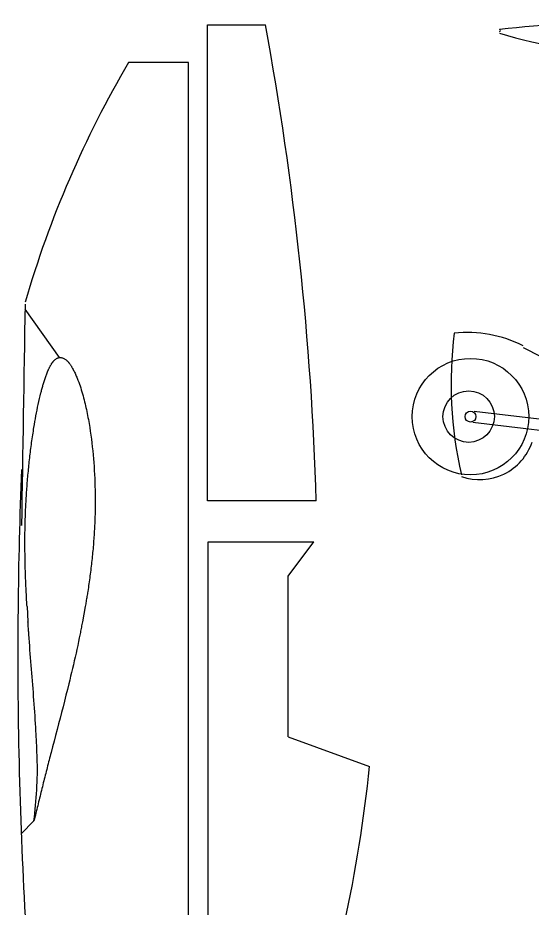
# Model space of a CAD drawing. Extents: x 0 to 123, y 0 to 85.
# Drawn here: x 2.07 to 17.24, y 55.6 to 81.84 of the extents above; entities that cross this region are included whole.
import ezdxf

# ---------------------------------------------------------------- set-up
doc = ezdxf.new("R2010")
doc.units = 0
doc.layers.add('LAYER1', color=1, linetype='CONTINUOUS')

msp = doc.modelspace()

# ---------------------------------------------------------------- linework, layer by layer
at = {"layer": 'LAYER1', "color": 7, "linetype": 'CONTINUOUS'}
for points in [[(7.66, 67.5996), (7.66, 81.63)], [(7.66, 81.63), (9.3737, 81.63)], [(7.1034, 80.5264), (5.3362, 80.5264)], [(7.1034, 38.7565), (7.1034, 80.5264)], [(3.2946, 71.8283), (2.2811, 73.2504)], [(16.9735, 72.1205), (19.1155, 71.0359)], [(2.3392, 64.4918), (2.3367, 64.537), (2.3342, 64.5822), (2.3318, 64.6273), (2.3293, 64.6725), (2.3269, 64.7177), (2.3244, 64.7629), (2.3221, 64.808), (2.3197, 64.8532), (2.3174, 64.8984), (2.3152, 64.9436), (2.313, 64.9888), (2.3108, 65.034), (2.3082, 65.0906), (2.3058, 65.1473), (2.3034, 65.2039), (2.3011, 65.2606), (2.2989, 65.3172), (2.2968, 65.3739), (2.2948, 65.4306), (2.293, 65.4873), (2.2912, 65.5439), (2.2895, 65.6006), (2.288, 65.6573), (2.2865, 65.714), (2.2852, 65.7705), (2.284, 65.827), (2.2829, 65.8836), (2.2818, 65.9401), (2.2809, 65.9967), (2.2802, 66.0532), (2.2795, 66.1097), (2.279, 66.1663), (2.2786, 66.2228), (2.2783, 66.2794), (2.2781, 66.3359), (2.278, 66.3924), (2.2781, 66.4489), (2.2783, 66.5053), (2.2787, 66.5617), (2.2792, 66.6181), (2.2798, 66.6746), (2.2806, 66.731), (2.2815, 66.7874), (2.2826, 66.8438), (2.2838, 66.9002), (2.2851, 66.9566), (2.2867, 67.013), (2.2884, 67.0694), (2.2902, 67.1258), (2.2922, 67.1821), (2.2944, 67.2385), (2.2967, 67.2948), (2.2992, 67.3512), (2.3019, 67.4075), (2.3046, 67.4639), (2.3076, 67.5202), (2.3106, 67.5765), (2.3138, 67.6328), (2.3172, 67.6891), (2.3207, 67.7454), (2.3243, 67.8017), (2.3281, 67.858), (2.332, 67.9143), (2.336, 67.9706), (2.3402, 68.0268), (2.3445, 68.0831), (2.3489, 68.1394), (2.3535, 68.1956), (2.3582, 68.2518), (2.3631, 68.3081), (2.3681, 68.3643), (2.3732, 68.4205), (2.3785, 68.4768), (2.384, 68.5331), (2.3895, 68.5894), (2.3953, 68.6456), (2.4012, 68.7019), (2.4072, 68.7581), (2.4134, 68.8143), (2.4197, 68.8705), (2.4262, 68.9267), (2.4329, 68.9829), (2.4397, 69.039), (2.4467, 69.0951), (2.4539, 69.1515), (2.4612, 69.2078), (2.4687, 69.2641), (2.4764, 69.3203), (2.4843, 69.3766), (2.4923, 69.4328), (2.5005, 69.489), (2.5088, 69.5452), (2.5173, 69.6013), (2.526, 69.6575), (2.5348, 69.7136), (2.5439, 69.7697), (2.5579, 69.8547), (2.5723, 69.9397), (2.5872, 70.0245), (2.6026, 70.1093), (2.6186, 70.194), (2.6351, 70.2785), (2.6523, 70.363), (2.6701, 70.4473), (2.6887, 70.5314), (2.7079, 70.6153), (2.728, 70.6991), (2.7489, 70.7827), (2.7562, 70.8111), (2.7636, 70.8395), (2.7712, 70.8679), (2.7788, 70.8962), (2.7866, 70.9245), (2.7945, 70.9528), (2.8025, 70.9811), (2.8107, 71.0093), (2.819, 71.0374), (2.8275, 71.0655), (2.8361, 71.0936), (2.8449, 71.1216), (2.8541, 71.1504), (2.8635, 71.1792), (2.8732, 71.2079), (2.883, 71.2365), (2.893, 71.2651), (2.9033, 71.2935), (2.9138, 71.3219), (2.9246, 71.3502), (2.9356, 71.3784), (2.9469, 71.4065), (2.9585, 71.4345), (2.9704, 71.4623), (2.9769, 71.4771), (2.9835, 71.4919), (2.9902, 71.5066), (2.997, 71.5212), (3.004, 71.5358), (3.0111, 71.5502), (3.0184, 71.5646), (3.026, 71.5789), (3.0337, 71.593), (3.0417, 71.607), (3.05, 71.6209), (3.0585, 71.6346), (3.0624, 71.6407), (3.0664, 71.6467), (3.0704, 71.6527), (3.0745, 71.6587), (3.0786, 71.6647), (3.0828, 71.6706), (3.0871, 71.6764), (3.0914, 71.6822), (3.0957, 71.688), (3.1001, 71.6937), (3.1046, 71.6994), (3.1091, 71.705), (3.1116, 71.7081), (3.1141, 71.7111), (3.1167, 71.7142), (3.1193, 71.7172), (3.1219, 71.7202), (3.1245, 71.7232), (3.1272, 71.7262), (3.1298, 71.7292), (3.1326, 71.7321), (3.1353, 71.7351), (3.1381, 71.738), (3.1409, 71.7409), (3.1516, 71.7514), (3.1628, 71.7617), (3.1745, 71.7715), (3.1866, 71.7809), (3.199, 71.7897), (3.2119, 71.7979), (3.225, 71.8053), (3.2385, 71.8119), (3.2522, 71.8176), (3.2661, 71.8223), (3.2803, 71.8259), (3.2946, 71.8283), (3.3133, 71.8296), (3.332, 71.8289), (3.3509, 71.8265), (3.3696, 71.8223), (3.3883, 71.8165), (3.4067, 71.8094), (3.4247, 71.801), (3.4424, 71.7915), (3.4596, 71.7809), (3.4761, 71.7695), (3.492, 71.7574), (3.5071, 71.7448), (3.513, 71.7395), (3.5187, 71.7342), (3.5243, 71.7288), (3.5298, 71.7233), (3.5352, 71.7178), (3.5405, 71.7122)], [(3.5405, 71.7122), (3.5456, 71.7065), (3.5507, 71.7008), (3.5558, 71.6951), (3.5607, 71.6892), (3.5656, 71.6834), (3.5704, 71.6774), (3.5809, 71.6641), (3.5912, 71.6506), (3.6012, 71.6368), (3.611, 71.6228), (3.6206, 71.6087), (3.63, 71.5944), (3.6393, 71.5799), (3.6483, 71.5653), (3.6572, 71.5506), (3.6659, 71.5358), (3.6744, 71.5209), (3.6829, 71.5059), (3.6982, 71.478), (3.713, 71.4498), (3.7275, 71.4215), (3.7415, 71.393), (3.7552, 71.3644), (3.7685, 71.3356), (3.7815, 71.3066), (3.7942, 71.2775), (3.8065, 71.2483), (3.8186, 71.219), (3.8304, 71.1895), (3.8419, 71.16), (3.8633, 71.1035), (3.8839, 71.0466), (3.9037, 70.9894), (3.9227, 70.932), (3.9411, 70.8744), (3.9587, 70.8165), (3.9757, 70.7584), (3.9921, 70.7001), (4.0079, 70.6416), (4.0232, 70.583), (4.0379, 70.5243), (4.0521, 70.4654), (4.0656, 70.4079), (4.0786, 70.3502), (4.0912, 70.2925), (4.1034, 70.2347), (4.1153, 70.1769), (4.1267, 70.119), (4.1378, 70.061), (4.1485, 70.0029), (4.1589, 69.9448), (4.1689, 69.8866), (4.1786, 69.8284), (4.188, 69.7701), (4.2057, 69.6551), (4.2222, 69.54), (4.2376, 69.4247), (4.2519, 69.3092), (4.2652, 69.1936), (4.2774, 69.0779), (4.2886, 68.962), (4.2988, 68.8461), (4.308, 68.73), (4.3162, 68.6139), (4.3236, 68.4978), (4.33, 68.3816), (4.3355, 68.2663), (4.3401, 68.1509), (4.3439, 68.0356), (4.3468, 67.9202), (4.3488, 67.8049), (4.35, 67.6895), (4.3503, 67.5741), (4.3497, 67.4587), (4.3482, 67.3434), (4.3459, 67.228), (4.3427, 67.1127), (4.3386, 66.9974), (4.3363, 66.9399), (4.3337, 66.8823), (4.3309, 66.8248), (4.3279, 66.7673), (4.3247, 66.7098), (4.3213, 66.6523), (4.3176, 66.5948), (4.3138, 66.5374), (4.3097, 66.4799), (4.3055, 66.4225), (4.301, 66.3651), (4.2964, 66.3077), (4.2915, 66.2502), (4.2865, 66.1928), (4.2813, 66.1355), (4.2758, 66.0781), (4.2702, 66.0207), (4.2644, 65.9634), (4.2585, 65.9061), (4.2523, 65.8488), (4.246, 65.7915), (4.2395, 65.7343), (4.2329, 65.6771), (4.226, 65.6198), (4.219, 65.5626), (4.2119, 65.5053), (4.2046, 65.4481), (4.1971, 65.3909), (4.1894, 65.3337), (4.1816, 65.2765), (4.1736, 65.2194), (4.1655, 65.1622), (4.1571, 65.1051), (4.1486, 65.0481), (4.14, 64.991), (4.1311, 64.934), (4.1253, 64.8971), (4.1194, 64.8602), (4.1135, 64.8234), (4.1075, 64.7865), (4.1014, 64.7497), (4.0953, 64.7128), (4.0892, 64.676), (4.0831, 64.6391), (4.0769, 64.6023), (4.0707, 64.5655), (4.0645, 64.5286), (4.0583, 64.4918)], [(15.5276, 70.2462), (19.1155, 69.8224)], [(15.4894, 69.923), (19.1155, 69.4948)], [(10.8731, 67.5996), (7.66, 67.5996)], [(7.6909, 38.7128), (7.6825, 66.3914)], [(7.6825, 66.3914), (10.8046, 66.3914)], [(10.0471, 64.3638), (10.0471, 65.3813), (10.8046, 66.3914)], [(2.3392, 64.4918), (2.3682, 64.0414)], [(4.0583, 64.4918), (3.9741, 64.0414)], [(10.0471, 60.6493), (10.0471, 64.3638)], [(2.5449, 58.1728), (2.5567, 58.287), (2.5684, 58.4013), (2.5797, 58.5155), (2.5907, 58.6298), (2.601, 58.7441), (2.6107, 58.8584), (2.6195, 58.9728), (2.6273, 59.0871), (2.6339, 59.2015), (2.6392, 59.316), (2.6431, 59.4305), (2.6454, 59.545), (2.6459, 59.6024), (2.6461, 59.6598), (2.6458, 59.7172), (2.6452, 59.7747), (2.6443, 59.8321), (2.6431, 59.8895), (2.6417, 59.947), (2.64, 60.0044), (2.6381, 60.0619), (2.6361, 60.1193), (2.6339, 60.1767), (2.6316, 60.2341), (2.6293, 60.2916), (2.6268, 60.3491), (2.6243, 60.4065), (2.6217, 60.4639), (2.619, 60.5214), (2.6162, 60.5788), (2.6134, 60.6362), (2.6105, 60.6936), (2.6074, 60.751), (2.6043, 60.8084), (2.6011, 60.8658), (2.5978, 60.9232), (2.591, 61.0379), (2.5838, 61.1526), (2.5763, 61.2673), (2.5685, 61.3819), (2.5604, 61.4966), (2.5521, 61.6112), (2.5436, 61.7258), (2.535, 61.8404), (2.5261, 61.9551), (2.5172, 62.0696), (2.5081, 62.1842), (2.499, 62.2988), (2.4898, 62.413), (2.4807, 62.5272), (2.4715, 62.6414), (2.4624, 62.7556), (2.4533, 62.8698), (2.4443, 62.984), (2.4354, 63.0982), (2.4266, 63.2124), (2.4179, 63.3266), (2.4095, 63.4408), (2.4012, 63.5551), (2.3931, 63.6693), (2.391, 63.7004), (2.3889, 63.7313), (2.3868, 63.7624), (2.3847, 63.7934), (2.3826, 63.8244), (2.3805, 63.8554), (2.3784, 63.8864), (2.3764, 63.9174), (2.3743, 63.9484), (2.3723, 63.9794), (2.3702, 64.0104), (2.3682, 64.0414)], [(3.9741, 64.0414), (3.9665, 64.002), (3.9589, 63.9626), (3.9513, 63.9231), (3.9437, 63.8837), (3.936, 63.8443), (3.9284, 63.8048), (3.9206, 63.7654), (3.9129, 63.726), (3.9051, 63.6866), (3.8973, 63.6472), (3.8894, 63.6079), (3.8814, 63.5685), (3.858, 63.4548), (3.834, 63.3413), (3.8096, 63.2279), (3.7847, 63.1145), (3.7593, 63.0013), (3.7335, 62.8882), (3.7073, 62.7751), (3.6807, 62.6621), (3.6538, 62.5492), (3.6267, 62.4364), (3.5992, 62.3236), (3.5715, 62.2109), (3.5296, 62.0419), (3.4873, 61.8731), (3.4446, 61.7043), (3.4016, 61.5356), (3.3583, 61.367), (3.3147, 61.1984), (3.2709, 61.03), (3.227, 60.8615), (3.183, 60.6931), (3.1389, 60.5247), (3.0948, 60.3563), (3.0507, 60.1879), (3.036, 60.1319), (3.0214, 60.076), (3.0068, 60.02), (2.9922, 59.9641), (2.9776, 59.9081), (2.9631, 59.8522), (2.9486, 59.7962), (2.9341, 59.7402), (2.9197, 59.6842), (2.9053, 59.6282), (2.891, 59.5722), (2.8767, 59.5161), (2.8625, 59.4603), (2.8484, 59.4043), (2.8343, 59.3484), (2.8203, 59.2925), (2.8063, 59.2366), (2.7923, 59.1806), (2.7784, 59.1246), (2.7645, 59.0687), (2.7507, 59.0127), (2.7369, 58.9567), (2.7231, 58.9007), (2.7093, 58.8447), (2.6955, 58.7888), (2.6818, 58.7328), (2.6681, 58.6768), (2.6544, 58.6208), (2.6406, 58.5648), (2.6269, 58.5088), (2.6133, 58.4528), (2.5996, 58.3968), (2.5859, 58.3408), (2.5722, 58.2848), (2.5586, 58.2288), (2.5449, 58.1728)], [(10.0471, 60.6493), (12.4427, 59.7782)], [(2.5449, 58.1728), (2.1687, 57.7891)]]:
    msp.add_lwpolyline(points, dxfattribs=at)
for centre, radius in [((15.4205, 70.0855), 1.717), ((15.3669, 70.0855), 0.7573), ((15.4205, 70.0855), 0.1607)]:
    msp.add_circle(centre, radius, dxfattribs=at)
for centre, radius, start, end in [((-82.2876, 64.7387), 93.2046, 1.7589, 10.4413), ((22.5964, 24.0851), 57.7536, 88.2997, 96.2816), ((16.2773, 81.4651), 0.0268, -90, 90), ((21.3793, 98.8), 18.1472, 253.6715, -81.5619), ((32.1745, 64.7437), 31.135, 149.5417, 163.7472), ((6079.777, -29.49), 6078.365, 179.0301, 179.0916), ((27.0261, 71.0748), 12.1772, 173.0471, 192.8244), ((15.3134, 68.8729), 3.695, 63.3026, 95.8228), ((15.6882, 69.8713), 1.6427, 250.9742, -19.0252), ((139.3519, 63.0591), 137.2844, 177.7157, 179.4372), ((139.3519, 63.0591), 137.2844, 179.4372, 183.216), ((-29.4655, 64.0716), 42.1275, -12.2222, -5.8494)]:
    msp.add_arc(centre, radius, start, end, dxfattribs=at)

doc.saveas('drawing.dxf')
